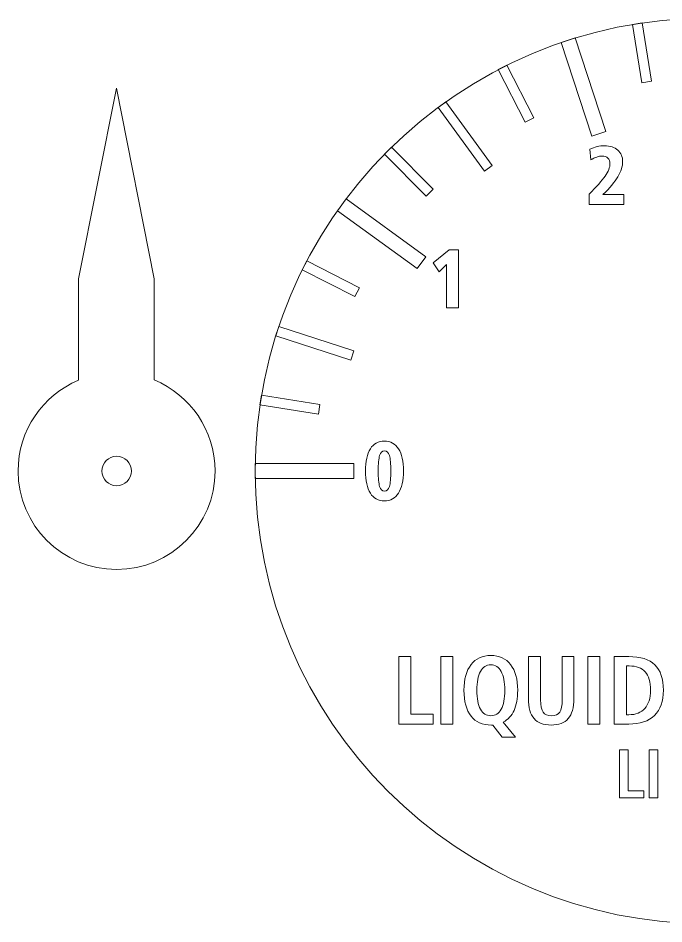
# Model space of a CAD drawing. Header units: millimetres. Extents: x -606 to -118, y 23 to 143.
# Drawn here: x -356.23 to -323.45, y 93.66 to 139.66 of the extents above; entities that cross this region are included whole.
import ezdxf

# ---------------------------------------------------------------- set-up
doc = ezdxf.new("R2010")
doc.units = ezdxf.units.MM
doc.header["$MEASUREMENT"] = 0
doc.layers.add('Cut', color=7, linetype='Continuous')
doc.layers.add('Engrave', color=7, linetype='Continuous')

msp = doc.modelspace()

# ---------------------------------------------------------------- linework, layer by layer
at = {"layer": 'Cut', "color": 250, "lineweight": 9}
for points, knots in [([(-298.1968, 116.6625), (-298.1968, 129.3636), (-308.4945, 139.6613), (-321.1956, 139.6613), (-321.1956, 139.6613), (-333.8978, 139.6613), (-344.1944, 129.3636), (-344.1944, 116.6625), (-344.1944, 116.6625), (-344.1944, 103.9603), (-333.8978, 93.6637), (-321.1956, 93.6637), (-321.1956, 93.6637), (-308.4945, 93.6637), (-298.1968, 103.9603), (-298.1968, 116.6625)], [0, 0, 0, 0, 0.2, 0.2, 0.2, 0.2, 0.4, 0.4, 0.4, 0.4, 0.6, 0.6, 0.6, 0.6, 1, 1, 1, 1]), ([(-351.2422, 136.1087), (-351.2422, 136.1087), (-349.3211, 126.4252), (-349.3211, 126.4252), (-349.3211, 126.4252), (-349.3211, 126.4252), (-349.3211, 121.2842), (-349.3211, 121.2842), (-349.3211, 121.2842), (-347.5071, 120.5341), (-346.2308, 118.747), (-346.2308, 116.6623), (-346.2308, 116.6623), (-346.2308, 113.901), (-348.4693, 111.6626), (-351.2308, 111.6626), (-351.2308, 111.6626), (-353.9923, 111.6621), (-356.2308, 113.901), (-356.2308, 116.6623), (-356.2308, 116.6623), (-356.2308, 118.7371), (-354.9667, 120.5168), (-353.1664, 121.2732), (-353.1664, 121.2732), (-353.1664, 121.2732), (-353.1664, 126.4252), (-353.1664, 126.4252), (-353.1664, 126.4252), (-353.1664, 126.4252), (-351.2422, 136.1087), (-351.2422, 136.1087)], [0, 0, 0, 0, 0.1111111, 0.1111111, 0.1111111, 0.1111111, 0.2222222, 0.2222222, 0.2222222, 0.2222222, 0.3333333, 0.3333333, 0.3333333, 0.3333333, 0.4444444, 0.4444444, 0.4444444, 0.4444444, 0.5555556, 0.5555556, 0.5555556, 0.5555556, 0.6666667, 0.6666667, 0.6666667, 0.6666667, 0.7777778, 0.7777778, 0.7777778, 0.7777778, 1, 1, 1, 1]), ([(-351.9808, 116.6621), (-351.9808, 117.0763), (-351.645, 117.412), (-351.2308, 117.412), (-351.2308, 117.412), (-350.8166, 117.4121), (-350.4808, 117.0763), (-350.4808, 116.6621), (-350.4808, 116.6621), (-350.4808, 116.2479), (-350.8166, 115.9122), (-351.2308, 115.9122), (-351.2308, 115.9122), (-351.645, 115.9121), (-351.9808, 116.2479), (-351.9808, 116.6621)], [0, 0, 0, 0, 0.2, 0.2, 0.2, 0.2, 0.4, 0.4, 0.4, 0.4, 0.6, 0.6, 0.6, 0.6, 1, 1, 1, 1])]:
    msp.add_open_spline(points, degree=3, knots=knots, dxfattribs=at)
at = {"layer": 'Engrave', "color": 240, "lineweight": 9}
for points, knots in [([(-324.5484, 139.4216), (-324.5484, 139.4216), (-324.079, 136.4581), (-324.079, 136.4581), (-324.079, 136.4581), (-324.079, 136.4581), (-324.5712, 136.3799), (-324.5712, 136.3799), (-324.5712, 136.3799), (-324.5712, 136.3799), (-325.0406, 139.3434), (-325.0406, 139.3434), (-325.0406, 139.3434), (-325.0406, 139.3434), (-324.5484, 139.4216), (-324.5484, 139.4216)], [0, 0, 0, 0, 0.2, 0.2, 0.2, 0.2, 0.4, 0.4, 0.4, 0.4, 0.6, 0.6, 0.6, 0.6, 1, 1, 1, 1]), ([(-327.9493, 138.6583), (-327.9493, 138.6583), (-326.4038, 133.9017), (-326.4038, 133.9017), (-326.4038, 133.9017), (-326.4038, 133.9017), (-327.1158, 133.6703), (-327.1158, 133.6703), (-327.1158, 133.6703), (-327.1158, 133.6703), (-328.6613, 138.4269), (-328.6613, 138.4269), (-328.6613, 138.4269), (-328.6613, 138.4269), (-327.9493, 138.6583), (-327.9493, 138.6583)], [0, 0, 0, 0, 0.2, 0.2, 0.2, 0.2, 0.4, 0.4, 0.4, 0.4, 0.6, 0.6, 0.6, 0.6, 1, 1, 1, 1]), ([(-331.4173, 137.2732), (-331.4173, 137.2732), (-330.055, 134.5996), (-330.055, 134.5996), (-330.055, 134.5996), (-330.055, 134.5996), (-330.5004, 134.373), (-330.5004, 134.373), (-330.5004, 134.373), (-330.5004, 134.373), (-331.8627, 137.0466), (-331.8627, 137.0466), (-331.8627, 137.0466), (-331.8627, 137.0466), (-331.4173, 137.2732), (-331.4173, 137.2732)], [0, 0, 0, 0, 0.2, 0.2, 0.2, 0.2, 0.4, 0.4, 0.4, 0.4, 0.6, 0.6, 0.6, 0.6, 1, 1, 1, 1]), ([(-334.5139, 135.4176), (-334.5139, 135.4176), (-332.1626, 132.1813), (-332.1626, 132.1813), (-332.1626, 132.1813), (-332.1626, 132.1813), (-332.5668, 131.8883), (-332.5668, 131.8883), (-332.5668, 131.8883), (-332.5668, 131.8883), (-334.9181, 135.1246), (-334.9181, 135.1246), (-334.9181, 135.1246), (-334.9181, 135.1246), (-334.5139, 135.4176), (-334.5139, 135.4176)], [0, 0, 0, 0, 0.2, 0.2, 0.2, 0.2, 0.4, 0.4, 0.4, 0.4, 0.6, 0.6, 0.6, 0.6, 1, 1, 1, 1]), ([(-337.2826, 133.1027), (-337.2826, 133.1027), (-335.1613, 130.9814), (-335.1613, 130.9814), (-335.1613, 130.9814), (-335.1613, 130.9814), (-335.5149, 130.6278), (-335.5149, 130.6278), (-335.5149, 130.6278), (-335.5149, 130.6278), (-337.6362, 132.7491), (-337.6362, 132.7491), (-337.6362, 132.7491), (-337.6362, 132.7491), (-337.2826, 133.1027), (-337.2826, 133.1027)], [0, 0, 0, 0, 0.2, 0.2, 0.2, 0.2, 0.4, 0.4, 0.4, 0.4, 0.6, 0.6, 0.6, 0.6, 1, 1, 1, 1]), ([(-326.5456, 130.6956), (-326.5456, 130.6956), (-325.4915, 130.6956), (-325.4915, 130.6956), (-325.4915, 130.6956), (-325.4915, 130.6956), (-325.4915, 130.1961), (-325.4915, 130.1961), (-325.4915, 130.1961), (-325.4915, 130.1961), (-327.2526, 130.1961), (-327.2526, 130.1961), (-327.2526, 130.1961), (-327.2526, 130.1961), (-327.2526, 130.7246), (-327.2526, 130.7246), (-327.2526, 130.7246), (-326.8723, 131.0943), (-326.6, 131.3984), (-326.4363, 131.6375), (-326.4363, 131.6375), (-326.2719, 131.8767), (-326.19, 132.0856), (-326.19, 132.2648), (-326.19, 132.2648), (-326.19, 132.3847), (-326.226, 132.48), (-326.298, 132.5505), (-326.298, 132.5505), (-326.3693, 132.6204), (-326.4659, 132.6556), (-326.5873, 132.6556), (-326.5873, 132.6556), (-326.6741, 132.6556), (-326.7665, 132.6387), (-326.8645, 132.6048), (-326.8645, 132.6048), (-326.9626, 132.571), (-327.0628, 132.5216), (-327.1644, 132.4574), (-327.1644, 132.4574), (-327.1644, 132.4574), (-327.2103, 133.007), (-327.2103, 133.007), (-327.2103, 133.007), (-327.0974, 133.062), (-326.976, 133.1051), (-326.8462, 133.1354), (-326.8462, 133.1354), (-326.7171, 133.1658), (-326.5887, 133.1806), (-326.4624, 133.1806), (-326.4624, 133.1806), (-326.1823, 133.1806), (-325.96, 133.1072), (-325.7949, 132.9612), (-325.7949, 132.9612), (-325.6291, 132.8151), (-325.5466, 132.6175), (-325.5466, 132.3678), (-325.5466, 132.3678), (-325.5466, 132.1335), (-325.6277, 131.8802), (-325.79, 131.6086), (-325.79, 131.6086), (-325.953, 131.3363), (-326.2049, 131.0322), (-326.5456, 130.6956)], [0, 0, 0, 0, 0.0555556, 0.0555556, 0.0555556, 0.0555556, 0.1111111, 0.1111111, 0.1111111, 0.1111111, 0.1666667, 0.1666667, 0.1666667, 0.1666667, 0.2222222, 0.2222222, 0.2222222, 0.2222222, 0.2777778, 0.2777778, 0.2777778, 0.2777778, 0.3333333, 0.3333333, 0.3333333, 0.3333333, 0.3888889, 0.3888889, 0.3888889, 0.3888889, 0.4444444, 0.4444444, 0.4444444, 0.4444444, 0.5, 0.5, 0.5, 0.5, 0.5555556, 0.5555556, 0.5555556, 0.5555556, 0.6111111, 0.6111111, 0.6111111, 0.6111111, 0.6666667, 0.6666667, 0.6666667, 0.6666667, 0.7222222, 0.7222222, 0.7222222, 0.7222222, 0.7777778, 0.7777778, 0.7777778, 0.7777778, 0.8333333, 0.8333333, 0.8333333, 0.8333333, 0.8888889, 0.8888889, 0.8888889, 0.8888889, 1, 1, 1, 1]), ([(-339.585, 130.4856), (-339.585, 130.4856), (-335.5397, 127.5465), (-335.5397, 127.5465), (-335.5397, 127.5465), (-335.5397, 127.5465), (-335.9791, 126.9401), (-335.9791, 126.9401), (-335.9791, 126.9401), (-335.9791, 126.9401), (-340.0244, 129.8792), (-340.0244, 129.8792), (-340.0244, 129.8792), (-340.0244, 129.8792), (-339.585, 130.4856), (-339.585, 130.4856)], [0, 0, 0, 0, 0.2, 0.2, 0.2, 0.2, 0.4, 0.4, 0.4, 0.4, 0.6, 0.6, 0.6, 0.6, 1, 1, 1, 1]), ([(-334.3563, 127.8943), (-334.3563, 127.8943), (-333.8786, 127.8943), (-333.8786, 127.8943), (-333.8786, 127.8943), (-333.8786, 127.8943), (-333.8786, 124.9564), (-333.8786, 124.9564), (-333.8786, 124.9564), (-333.8786, 124.9564), (-334.484, 124.9564), (-334.484, 124.9564), (-334.484, 124.9564), (-334.484, 124.9564), (-334.484, 127.1415), (-334.484, 127.1415), (-334.484, 127.1415), (-334.484, 127.1415), (-334.8607, 126.7739), (-334.8607, 126.7739), (-334.8607, 126.7739), (-334.8607, 126.7739), (-335.1613, 127.2304), (-335.1613, 127.2304), (-335.1613, 127.2304), (-335.1613, 127.2304), (-334.3563, 127.8943), (-334.3563, 127.8943)], [0, 0, 0, 0, 0.125, 0.125, 0.125, 0.125, 0.25, 0.25, 0.25, 0.25, 0.375, 0.375, 0.375, 0.375, 0.5, 0.5, 0.5, 0.5, 0.625, 0.625, 0.625, 0.625, 0.75, 0.75, 0.75, 0.75, 1, 1, 1, 1]), ([(-341.5802, 127.3291), (-341.5802, 127.3291), (-338.9066, 125.9668), (-338.9066, 125.9668), (-338.9066, 125.9668), (-338.9066, 125.9668), (-339.1332, 125.5214), (-339.1332, 125.5214), (-339.1332, 125.5214), (-339.1332, 125.5214), (-341.8068, 126.8837), (-341.8068, 126.8837), (-341.8068, 126.8837), (-341.8068, 126.8837), (-341.5802, 127.3291), (-341.5802, 127.3291)], [0, 0, 0, 0, 0.2, 0.2, 0.2, 0.2, 0.4, 0.4, 0.4, 0.4, 0.6, 0.6, 0.6, 0.6, 1, 1, 1, 1]), ([(-342.9991, 124.009), (-342.9991, 124.009), (-339.1939, 122.7726), (-339.1939, 122.7726), (-339.1939, 122.7726), (-339.1939, 122.7726), (-339.3481, 122.298), (-339.3481, 122.298), (-339.3481, 122.298), (-339.3481, 122.298), (-343.1533, 123.5344), (-343.1533, 123.5344), (-343.1533, 123.5344), (-343.1533, 123.5344), (-342.9991, 124.009), (-342.9991, 124.009)], [0, 0, 0, 0, 0.2, 0.2, 0.2, 0.2, 0.4, 0.4, 0.4, 0.4, 0.6, 0.6, 0.6, 0.6, 1, 1, 1, 1]), ([(-343.877, 120.507), (-343.877, 120.507), (-340.9135, 120.0376), (-340.9135, 120.0376), (-340.9135, 120.0376), (-340.9135, 120.0376), (-340.9917, 119.5454), (-340.9917, 119.5454), (-340.9917, 119.5454), (-340.9917, 119.5454), (-343.9552, 120.0148), (-343.9552, 120.0148), (-343.9552, 120.0148), (-343.9552, 120.0148), (-343.877, 120.507), (-343.877, 120.507)], [0, 0, 0, 0, 0.2, 0.2, 0.2, 0.2, 0.4, 0.4, 0.4, 0.4, 0.6, 0.6, 0.6, 0.6, 1, 1, 1, 1]), ([(-337.6384, 118.1802), (-337.3286, 118.1802), (-337.0902, 118.0497), (-336.9229, 117.7886), (-336.9229, 117.7886), (-336.7564, 117.5276), (-336.6732, 117.1522), (-336.6732, 116.6619), (-336.6732, 116.6619), (-336.6732, 116.1736), (-336.7571, 115.799), (-336.9244, 115.5372), (-336.9244, 115.5372), (-337.0916, 115.2755), (-337.3293, 115.1449), (-337.6384, 115.1449), (-337.6384, 115.1449), (-337.9509, 115.1449), (-338.1894, 115.2748), (-338.3531, 115.5344), (-338.3531, 115.5344), (-338.5175, 115.794), (-338.5993, 116.1701), (-338.5993, 116.6619), (-338.5993, 116.6619), (-338.5993, 117.1558), (-338.5175, 117.5325), (-338.3531, 117.7915), (-338.3531, 117.7915), (-338.1894, 118.0504), (-337.9509, 118.1802), (-337.6384, 118.1802)], [0, 0, 0, 0, 0.1111111, 0.1111111, 0.1111111, 0.1111111, 0.2222222, 0.2222222, 0.2222222, 0.2222222, 0.3333333, 0.3333333, 0.3333333, 0.3333333, 0.4444444, 0.4444444, 0.4444444, 0.4444444, 0.5555556, 0.5555556, 0.5555556, 0.5555556, 0.6666667, 0.6666667, 0.6666667, 0.6666667, 0.7777778, 0.7777778, 0.7777778, 0.7777778, 1, 1, 1, 1]), ([(-337.6327, 117.6849), (-337.7477, 117.6849), (-337.8303, 117.6059), (-337.8804, 117.4478), (-337.8804, 117.4478), (-337.9305, 117.2905), (-337.9559, 117.028), (-337.9559, 116.6619), (-337.9559, 116.6619), (-337.9559, 116.295), (-337.9305, 116.0332), (-337.8804, 115.8759), (-337.8804, 115.8759), (-337.8303, 115.7185), (-337.7477, 115.6402), (-337.6327, 115.6402), (-337.6327, 115.6402), (-337.5198, 115.6402), (-337.438, 115.72), (-337.3879, 115.8787), (-337.3879, 115.8787), (-337.3378, 116.0382), (-337.3124, 116.2992), (-337.3124, 116.6619), (-337.3124, 116.6619), (-337.3124, 117.0238), (-337.3378, 117.2856), (-337.3879, 117.445), (-337.3879, 117.445), (-337.438, 117.6052), (-337.5198, 117.6849), (-337.6327, 117.6849)], [0, 0, 0, 0, 0.1111111, 0.1111111, 0.1111111, 0.1111111, 0.2222222, 0.2222222, 0.2222222, 0.2222222, 0.3333333, 0.3333333, 0.3333333, 0.3333333, 0.4444444, 0.4444444, 0.4444444, 0.4444444, 0.5555556, 0.5555556, 0.5555556, 0.5555556, 0.6666667, 0.6666667, 0.6666667, 0.6666667, 0.7777778, 0.7777778, 0.7777778, 0.7777778, 1, 1, 1, 1]), ([(-344.196, 117.0375), (-344.196, 117.0375), (-339.1961, 117.0375), (-339.1961, 117.0375), (-339.1961, 117.0375), (-339.1961, 117.0375), (-339.1961, 116.2875), (-339.1961, 116.2875), (-339.1961, 116.2875), (-339.1961, 116.2875), (-344.196, 116.2875), (-344.196, 116.2875), (-344.196, 116.2875), (-344.196, 116.2875), (-344.196, 117.0375), (-344.196, 117.0375)], [0, 0, 0, 0, 0.2, 0.2, 0.2, 0.2, 0.4, 0.4, 0.4, 0.4, 0.6, 0.6, 0.6, 0.6, 1, 1, 1, 1]), ([(-336.9105, 107.2381), (-336.9105, 107.2381), (-336.2932, 107.2381), (-336.2932, 107.2381), (-336.2932, 107.2381), (-336.2932, 107.2381), (-336.2932, 104.3144), (-336.2932, 104.3144), (-336.2932, 104.3144), (-336.2932, 104.3144), (-335.1721, 104.3144), (-335.1721, 104.3144), (-335.1721, 104.3144), (-335.1721, 104.3144), (-335.1721, 103.8106), (-335.1721, 103.8106), (-335.1721, 103.8106), (-335.1721, 103.8106), (-336.9105, 103.8106), (-336.9105, 103.8106), (-336.9105, 103.8106), (-336.9105, 103.8106), (-336.9105, 107.2381), (-336.9105, 107.2381)], [0, 0, 0, 0, 0.1428571, 0.1428571, 0.1428571, 0.1428571, 0.2857143, 0.2857143, 0.2857143, 0.2857143, 0.4285714, 0.4285714, 0.4285714, 0.4285714, 0.5714286, 0.5714286, 0.5714286, 0.5714286, 0.7142857, 0.7142857, 0.7142857, 0.7142857, 1, 1, 1, 1]), ([(-334.7811, 107.2381), (-334.7811, 107.2381), (-334.1638, 107.2381), (-334.1638, 107.2381), (-334.1638, 107.2381), (-334.1638, 107.2381), (-334.1638, 103.8106), (-334.1638, 103.8106), (-334.1638, 103.8106), (-334.1638, 103.8106), (-334.7811, 103.8106), (-334.7811, 103.8106), (-334.7811, 103.8106), (-334.7811, 103.8106), (-334.7811, 107.2381), (-334.7811, 107.2381)], [0, 0, 0, 0, 0.2, 0.2, 0.2, 0.2, 0.4, 0.4, 0.4, 0.4, 0.6, 0.6, 0.6, 0.6, 1, 1, 1, 1]), ([(-331.6063, 103.9086), (-331.6063, 103.9086), (-330.993, 103.1537), (-330.993, 103.1537), (-330.993, 103.1537), (-330.993, 103.1537), (-331.668, 103.1537), (-331.668, 103.1537), (-331.668, 103.1537), (-331.668, 103.1537), (-332.1339, 103.7612), (-332.1339, 103.7612), (-332.1339, 103.7612), (-332.1339, 103.7612), (-332.2063, 103.7612), (-332.2063, 103.7612), (-332.2063, 103.7612), (-332.6582, 103.7612), (-333.0039, 103.9127), (-333.2426, 104.2148), (-333.2426, 104.2148), (-333.4814, 104.5168), (-333.6007, 104.9539), (-333.6007, 105.5244), (-333.6007, 105.5244), (-333.6007, 106.0857), (-333.4814, 106.5204), (-333.2435, 106.829), (-333.2435, 106.829), (-333.0056, 107.1377), (-332.6706, 107.2925), (-332.2376, 107.2925), (-332.2376, 107.2925), (-331.8046, 107.2925), (-331.4696, 107.1377), (-331.2317, 106.829), (-331.2317, 106.829), (-330.9938, 106.5204), (-330.8745, 106.0857), (-330.8745, 105.5244), (-330.8745, 105.5244), (-330.8745, 105.1128), (-330.9354, 104.7728), (-331.0564, 104.5045), (-331.0564, 104.5045), (-331.1782, 104.2362), (-331.361, 104.0378), (-331.6063, 103.9086)], [0, 0, 0, 0, 0.0769231, 0.0769231, 0.0769231, 0.0769231, 0.1538462, 0.1538462, 0.1538462, 0.1538462, 0.2307692, 0.2307692, 0.2307692, 0.2307692, 0.3076923, 0.3076923, 0.3076923, 0.3076923, 0.3846154, 0.3846154, 0.3846154, 0.3846154, 0.4615385, 0.4615385, 0.4615385, 0.4615385, 0.5384615, 0.5384615, 0.5384615, 0.5384615, 0.6153846, 0.6153846, 0.6153846, 0.6153846, 0.6923077, 0.6923077, 0.6923077, 0.6923077, 0.7692308, 0.7692308, 0.7692308, 0.7692308, 0.8461538, 0.8461538, 0.8461538, 0.8461538, 1, 1, 1, 1]), ([(-330.3271, 107.2381), (-330.3271, 107.2381), (-329.7097, 107.2381), (-329.7097, 107.2381), (-329.7097, 107.2381), (-329.7097, 107.2381), (-329.7097, 105.0362), (-329.7097, 105.0362), (-329.7097, 105.0362), (-329.7097, 104.7449), (-329.6669, 104.5391), (-329.5821, 104.4172), (-329.5821, 104.4172), (-329.4965, 104.2962), (-329.3566, 104.2353), (-329.1599, 104.2353), (-329.1599, 104.2353), (-328.964, 104.2353), (-328.824, 104.2954), (-328.7401, 104.4164), (-328.7401, 104.4164), (-328.6553, 104.5366), (-328.6133, 104.7432), (-328.6133, 105.0362), (-328.6133, 105.0362), (-328.6133, 105.0362), (-328.6133, 107.2381), (-328.6133, 107.2381), (-328.6133, 107.2381), (-328.6133, 107.2381), (-328.0256, 107.2381), (-328.0256, 107.2381), (-328.0256, 107.2381), (-328.0256, 107.2381), (-328.0256, 105.1062), (-328.0256, 105.1062), (-328.0256, 105.1062), (-328.0256, 104.6461), (-328.1194, 104.3061), (-328.3079, 104.088), (-328.3079, 104.088), (-328.4956, 103.8699), (-328.7845, 103.7612), (-329.1747, 103.7612), (-329.1747, 103.7612), (-329.5673, 103.7612), (-329.8571, 103.8699), (-330.0447, 104.088), (-330.0447, 104.088), (-330.2332, 104.3061), (-330.3271, 104.6461), (-330.3271, 105.1062), (-330.3271, 105.1062), (-330.3271, 105.1062), (-330.3271, 107.2381), (-330.3271, 107.2381)], [0, 0, 0, 0, 0.0666667, 0.0666667, 0.0666667, 0.0666667, 0.1333333, 0.1333333, 0.1333333, 0.1333333, 0.2, 0.2, 0.2, 0.2, 0.2666667, 0.2666667, 0.2666667, 0.2666667, 0.3333333, 0.3333333, 0.3333333, 0.3333333, 0.4, 0.4, 0.4, 0.4, 0.4666667, 0.4666667, 0.4666667, 0.4666667, 0.5333333, 0.5333333, 0.5333333, 0.5333333, 0.6, 0.6, 0.6, 0.6, 0.6666667, 0.6666667, 0.6666667, 0.6666667, 0.7333333, 0.7333333, 0.7333333, 0.7333333, 0.8, 0.8, 0.8, 0.8, 0.8666667, 0.8666667, 0.8666667, 0.8666667, 1, 1, 1, 1]), ([(-327.3144, 107.2381), (-327.3144, 107.2381), (-326.6971, 107.2381), (-326.6971, 107.2381), (-326.6971, 107.2381), (-326.6971, 107.2381), (-326.6971, 103.8106), (-326.6971, 103.8106), (-326.6971, 103.8106), (-326.6971, 103.8106), (-327.3144, 103.8106), (-327.3144, 103.8106), (-327.3144, 103.8106), (-327.3144, 103.8106), (-327.3144, 107.2381), (-327.3144, 107.2381)], [0, 0, 0, 0, 0.2, 0.2, 0.2, 0.2, 0.4, 0.4, 0.4, 0.4, 0.6, 0.6, 0.6, 0.6, 1, 1, 1, 1]), ([(-325.971, 107.2381), (-325.971, 107.2381), (-325.2401, 107.2381), (-325.2401, 107.2381), (-325.2401, 107.2381), (-324.64, 107.2381), (-324.1964, 107.0982), (-323.9091, 106.8183), (-323.9091, 106.8183), (-323.621, 106.5385), (-323.4769, 106.108), (-323.4769, 105.526), (-323.4769, 105.526), (-323.4769, 104.9696), (-323.6284, 104.544), (-323.9305, 104.251), (-323.9305, 104.251), (-324.2326, 103.9571), (-324.6697, 103.8106), (-325.2401, 103.8106), (-325.2401, 103.8106), (-325.2401, 103.8106), (-325.971, 103.8106), (-325.971, 103.8106), (-325.971, 103.8106), (-325.971, 103.8106), (-325.971, 107.2381), (-325.971, 107.2381)], [0, 0, 0, 0, 0.125, 0.125, 0.125, 0.125, 0.25, 0.25, 0.25, 0.25, 0.375, 0.375, 0.375, 0.375, 0.5, 0.5, 0.5, 0.5, 0.625, 0.625, 0.625, 0.625, 0.75, 0.75, 0.75, 0.75, 1, 1, 1, 1]), ([(-332.2376, 106.8183), (-332.4656, 106.8183), (-332.6401, 106.708), (-332.7619, 106.4866), (-332.7619, 106.4866), (-332.8829, 106.266), (-332.9438, 105.945), (-332.9438, 105.526), (-332.9438, 105.526), (-332.9438, 105.1062), (-332.8838, 104.786), (-332.7628, 104.5654), (-332.7628, 104.5654), (-332.6426, 104.3456), (-332.4673, 104.2353), (-332.2376, 104.2353), (-332.2376, 104.2353), (-332.0079, 104.2353), (-331.8326, 104.3456), (-331.7124, 104.5654), (-331.7124, 104.5654), (-331.5914, 104.786), (-331.5314, 105.1062), (-331.5314, 105.526), (-331.5314, 105.526), (-331.5314, 105.9433), (-331.5923, 106.2635), (-331.7133, 106.4858), (-331.7133, 106.4858), (-331.8351, 106.7072), (-332.0096, 106.8183), (-332.2376, 106.8183)], [0, 0, 0, 0, 0.1111111, 0.1111111, 0.1111111, 0.1111111, 0.2222222, 0.2222222, 0.2222222, 0.2222222, 0.3333333, 0.3333333, 0.3333333, 0.3333333, 0.4444444, 0.4444444, 0.4444444, 0.4444444, 0.5555556, 0.5555556, 0.5555556, 0.5555556, 0.6666667, 0.6666667, 0.6666667, 0.6666667, 0.7777778, 0.7777778, 0.7777778, 0.7777778, 1, 1, 1, 1]), ([(-325.3537, 106.764), (-325.3537, 106.764), (-325.3537, 104.2847), (-325.3537, 104.2847), (-325.3537, 104.2847), (-325.3537, 104.2847), (-325.2351, 104.2847), (-325.2351, 104.2847), (-325.2351, 104.2847), (-324.8828, 104.2847), (-324.6112, 104.3917), (-324.4202, 104.6066), (-324.4202, 104.6066), (-324.2293, 104.8214), (-324.1338, 105.1276), (-324.1338, 105.5244), (-324.1338, 105.5244), (-324.1338, 105.9442), (-324.2219, 106.2553), (-324.398, 106.4586), (-324.398, 106.4586), (-324.575, 106.6619), (-324.8458, 106.764), (-325.2113, 106.764), (-325.2113, 106.764), (-325.2113, 106.764), (-325.3537, 106.764), (-325.3537, 106.764)], [0, 0, 0, 0, 0.125, 0.125, 0.125, 0.125, 0.25, 0.25, 0.25, 0.25, 0.375, 0.375, 0.375, 0.375, 0.5, 0.5, 0.5, 0.5, 0.625, 0.625, 0.625, 0.625, 0.75, 0.75, 0.75, 0.75, 1, 1, 1, 1]), ([(-325.7144, 102.5097), (-325.7144, 102.5097), (-325.2734, 102.5097), (-325.2734, 102.5097), (-325.2734, 102.5097), (-325.2734, 102.5097), (-325.2734, 100.4213), (-325.2734, 100.4213), (-325.2734, 100.4213), (-325.2734, 100.4213), (-324.4726, 100.4213), (-324.4726, 100.4213), (-324.4726, 100.4213), (-324.4726, 100.4213), (-324.4726, 100.0615), (-324.4726, 100.0615), (-324.4726, 100.0615), (-324.4726, 100.0615), (-325.7144, 100.0615), (-325.7144, 100.0615), (-325.7144, 100.0615), (-325.7144, 100.0615), (-325.7144, 102.5097), (-325.7144, 102.5097)], [0, 0, 0, 0, 0.1428571, 0.1428571, 0.1428571, 0.1428571, 0.2857143, 0.2857143, 0.2857143, 0.2857143, 0.4285714, 0.4285714, 0.4285714, 0.4285714, 0.5714286, 0.5714286, 0.5714286, 0.5714286, 0.7142857, 0.7142857, 0.7142857, 0.7142857, 1, 1, 1, 1]), ([(-324.1934, 102.5097), (-324.1934, 102.5097), (-323.7524, 102.5097), (-323.7524, 102.5097), (-323.7524, 102.5097), (-323.7524, 102.5097), (-323.7524, 100.0615), (-323.7524, 100.0615), (-323.7524, 100.0615), (-323.7524, 100.0615), (-324.1934, 100.0615), (-324.1934, 100.0615), (-324.1934, 100.0615), (-324.1934, 100.0615), (-324.1934, 102.5097), (-324.1934, 102.5097)], [0, 0, 0, 0, 0.2, 0.2, 0.2, 0.2, 0.4, 0.4, 0.4, 0.4, 0.6, 0.6, 0.6, 0.6, 1, 1, 1, 1])]:
    msp.add_open_spline(points, degree=3, knots=knots, dxfattribs=at)

doc.saveas('drawing.dxf')
